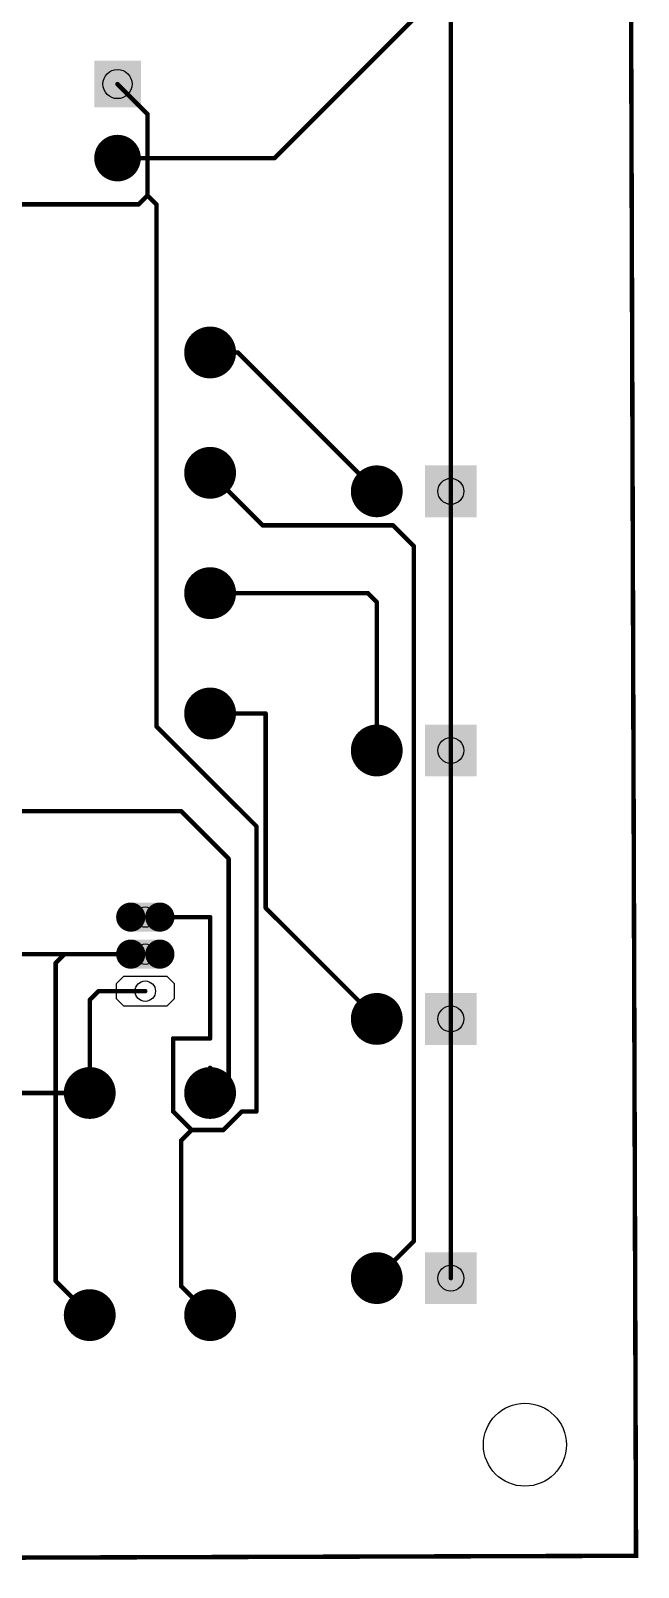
# Model space of a CAD drawing. Extents: x 0 to 4.18, y 0 to 3.93.
# Drawn here: x 3.358 to 4.178, y -0.003 to 2.072 of the extents above; entities that cross this region are included whole.
import ezdxf

# ---------------------------------------------------------------- set-up
doc = ezdxf.new("R2010")
doc.units = 0
for name, color, linetype in [('Board_Outline', 13, 'CONTINUOUS'), ('Bottom', 6, 'CONTINUOUS'), ('Drill_Bottom', 8, 'CONTINUOUS'), ('Drill_Top', 7, 'CONTINUOUS'), ('Top', 5, 'CONTINUOUS')]:
    doc.layers.add(name, color=color, linetype=linetype)

msp = doc.modelspace()

# ---------------------------------------------------------------- linework, layer by layer
at = {"layer": 'Board_Outline', "linetype": 'CONTINUOUS', "const_width": 0.006}
msp.add_lwpolyline([(0, 3.925), (4.1625, 3.925), (4.175, 0.0125), (0, 0), (0, 1.9), (0, 3.925)], dxfattribs=at)
at = {"layer": 'Bottom', "linetype": 'CONTINUOUS', "const_width": 0.006}
for points in [[(3.925, 2.125), (3.925, 1.45)], [(3.475, 2), (3.5155, 1.9595)], [(3.5155, 1.9595), (3.5155, 1.8495)], [(3.5155, 1.8495), (3.5035, 1.8375)], [(3.5155, 1.8495), (3.5275, 1.8375)], [(3.5035, 1.8375), (3.15, 1.8375)], [(3.5275, 1.8375), (3.5275, 1.1327)], [(3.671, 1.404), (3.6, 1.475)], [(3.925, 1.45), (3.925, 1.1)], [(3.847, 1.404), (3.671, 1.404)], [(3.875, 1.376), (3.847, 1.404)], [(3.875, 0.4375), (3.875, 1.376)], [(3.813, 1.3125), (3.6, 1.3125)], [(3.825, 1.3005), (3.813, 1.3125)], [(3.825, 1.1), (3.825, 1.3005)], [(3.675, 1.15), (3.6, 1.15)], [(3.675, 0.8875), (3.675, 1.15)], [(3.5275, 1.1327), (3.6625, 0.9977)], [(3.925, 1.1), (3.925, 0.7375)], [(2.966, 1.018), (3.5609, 1.018)], [(3.5609, 1.018), (3.625, 0.9538)], [(3.6625, 0.9977), (3.6625, 0.6125)], [(3.625, 0.9538), (3.625, 0.6465)], [(3.6, 0.875), (3.5125, 0.875)], [(3.6, 0.7111), (3.6, 0.875)], [(3.825, 0.7375), (3.675, 0.8875)], [(3.4035, 0.825), (3.3915, 0.813)], [(3.3915, 0.813), (3.3915, 0.3835)], [(3.5125, 0.825), (3.4035, 0.825)], [(3.4375, 0.763), (3.4495, 0.775)], [(3.4495, 0.775), (3.5125, 0.775)], [(3.4375, 0.6375), (3.4375, 0.763)], [(3.925, 0.7375), (3.925, 0.3875)], [(3.55, 0.6125), (3.55, 0.7111)], [(3.55, 0.7111), (3.6, 0.7111)], [(3.625, 0.6465), (3.6, 0.6715)], [(3.6, 0.6715), (3.6, 0.6375)], [(3.575, 0.5875), (3.55, 0.6125)], [(3.643, 0.6125), (3.618, 0.5875)], [(3.6625, 0.6125), (3.643, 0.6125)], [(3.575, 0.5875), (3.5609, 0.5734)], [(3.618, 0.5875), (3.575, 0.5875)], [(3.5609, 0.5734), (3.5609, 0.3766)], [(3.825, 0.3875), (3.875, 0.4375)], [(3.3915, 0.3835), (3.4375, 0.3375)], [(3.5609, 0.3766), (3.6, 0.3375)], [(3.925, 0.3875), (3.925, 0.3875)]]:
    msp.add_lwpolyline(points, dxfattribs=at)
at = {"layer": 'Bottom', "linetype": 'CONTINUOUS'}
for points, const_width in [([(3.4735, 2, 1), (3.4765, 2, 1), (3.4735, 2, 1)], 0.003), ([(3.514, 1.9595, 1), (3.517, 1.9595, 1), (3.514, 1.9595, 1)], 0.003), ([(3.514, 1.9595, 1), (3.517, 1.9595, 1), (3.514, 1.9595, 1)], 0.003), ([(3.4907, 1.9, 1), (3.4593, 1.9, 1), (3.4907, 1.9, 1)], 0.0315), ([(3.514, 1.8495, 1), (3.517, 1.8495, 1), (3.514, 1.8495, 1)], 0.003), ([(3.514, 1.8495, 1), (3.517, 1.8495, 1), (3.514, 1.8495, 1)], 0.003), ([(3.514, 1.8495, 1), (3.517, 1.8495, 1), (3.514, 1.8495, 1)], 0.003), ([(3.502, 1.8375, 1), (3.505, 1.8375, 1), (3.502, 1.8375, 1)], 0.003), ([(3.502, 1.8375, 1), (3.505, 1.8375, 1), (3.502, 1.8375, 1)], 0.003), ([(3.526, 1.8375, 1), (3.529, 1.8375, 1), (3.526, 1.8375, 1)], 0.003), ([(3.526, 1.8375, 1), (3.529, 1.8375, 1), (3.526, 1.8375, 1)], 0.003), ([(3.6175, 1.6375, 1), (3.5825, 1.6375, 1), (3.6175, 1.6375, 1)], 0.035), ([(3.6175, 1.475, 1), (3.5825, 1.475, 1), (3.6175, 1.475, 1)], 0.035), ([(3.5985, 1.475, 1), (3.6015, 1.475, 1), (3.5985, 1.475, 1)], 0.003), ([(3.8425, 1.45, 1), (3.8075, 1.45, 1), (3.8425, 1.45, 1)], 0.035), ([(3.9235, 1.45, 1), (3.9265, 1.45, 1), (3.9235, 1.45, 1)], 0.003), ([(3.9235, 1.45, 1), (3.9265, 1.45, 1), (3.9235, 1.45, 1)], 0.003), ([(3.6695, 1.404, 1), (3.6725, 1.404, 1), (3.6695, 1.404, 1)], 0.003), ([(3.6695, 1.404, 1), (3.6725, 1.404, 1), (3.6695, 1.404, 1)], 0.003), ([(3.8455, 1.404, 1), (3.8485, 1.404, 1), (3.8455, 1.404, 1)], 0.003), ([(3.8455, 1.404, 1), (3.8485, 1.404, 1), (3.8455, 1.404, 1)], 0.003), ([(3.8735, 1.376, 1), (3.8765, 1.376, 1), (3.8735, 1.376, 1)], 0.003), ([(3.8735, 1.376, 1), (3.8765, 1.376, 1), (3.8735, 1.376, 1)], 0.003), ([(3.6175, 1.3125, 1), (3.5825, 1.3125, 1), (3.6175, 1.3125, 1)], 0.035), ([(3.5985, 1.3125, 1), (3.6015, 1.3125, 1), (3.5985, 1.3125, 1)], 0.003), ([(3.8115, 1.3125, 1), (3.8145, 1.3125, 1), (3.8115, 1.3125, 1)], 0.003), ([(3.8115, 1.3125, 1), (3.8145, 1.3125, 1), (3.8115, 1.3125, 1)], 0.003), ([(3.8235, 1.3005, 1), (3.8265, 1.3005, 1), (3.8235, 1.3005, 1)], 0.003), ([(3.8235, 1.3005, 1), (3.8265, 1.3005, 1), (3.8235, 1.3005, 1)], 0.003), ([(3.6175, 1.15, 1), (3.5825, 1.15, 1), (3.6175, 1.15, 1)], 0.035), ([(3.5985, 1.15, 1), (3.6015, 1.15, 1), (3.5985, 1.15, 1)], 0.003), ([(3.6735, 1.15, 1), (3.6765, 1.15, 1), (3.6735, 1.15, 1)], 0.003), ([(3.6735, 1.15, 1), (3.6765, 1.15, 1), (3.6735, 1.15, 1)], 0.003), ([(3.526, 1.1327, 1), (3.529, 1.1327, 1), (3.526, 1.1327, 1)], 0.003), ([(3.526, 1.1327, 1), (3.529, 1.1327, 1), (3.526, 1.1327, 1)], 0.003), ([(3.8425, 1.1, 1), (3.8075, 1.1, 1), (3.8425, 1.1, 1)], 0.035), ([(3.8235, 1.1, 1), (3.8265, 1.1, 1), (3.8235, 1.1, 1)], 0.003), ([(3.9235, 1.1, 1), (3.9265, 1.1, 1), (3.9235, 1.1, 1)], 0.003), ([(3.9235, 1.1, 1), (3.9265, 1.1, 1), (3.9235, 1.1, 1)], 0.003), ([(3.5594, 1.018, 1), (3.5624, 1.018, 1), (3.5594, 1.018, 1)], 0.003), ([(3.5594, 1.018, 1), (3.5624, 1.018, 1), (3.5594, 1.018, 1)], 0.003), ([(3.661, 0.9977, 1), (3.664, 0.9977, 1), (3.661, 0.9977, 1)], 0.003), ([(3.661, 0.9977, 1), (3.664, 0.9977, 1), (3.661, 0.9977, 1)], 0.003), ([(3.6235, 0.9538, 1), (3.6265, 0.9538, 1), (3.6235, 0.9538, 1)], 0.003), ([(3.6235, 0.9538, 1), (3.6265, 0.9538, 1), (3.6235, 0.9538, 1)], 0.003), ([(3.5027, 0.875, 1), (3.483, 0.875, 1), (3.5027, 0.875, 1)], 0.0197), ([(3.542, 0.875, 1), (3.5223, 0.875, 1), (3.542, 0.875, 1)], 0.0197), ([(3.511, 0.875, 1), (3.514, 0.875, 1), (3.511, 0.875, 1)], 0.003), ([(3.5985, 0.875, 1), (3.6015, 0.875, 1), (3.5985, 0.875, 1)], 0.003), ([(3.5985, 0.875, 1), (3.6015, 0.875, 1), (3.5985, 0.875, 1)], 0.003), ([(3.6735, 0.8875, 1), (3.6765, 0.8875, 1), (3.6735, 0.8875, 1)], 0.003), ([(3.6735, 0.8875, 1), (3.6765, 0.8875, 1), (3.6735, 0.8875, 1)], 0.003), ([(3.5027, 0.825, 1), (3.483, 0.825, 1), (3.5027, 0.825, 1)], 0.0197), ([(3.542, 0.825, 1), (3.5223, 0.825, 1), (3.542, 0.825, 1)], 0.0197), ([(3.39, 0.813, 1), (3.393, 0.813, 1), (3.39, 0.813, 1)], 0.003), ([(3.39, 0.813, 1), (3.393, 0.813, 1), (3.39, 0.813, 1)], 0.003), ([(3.402, 0.825, 1), (3.405, 0.825, 1), (3.402, 0.825, 1)], 0.003), ([(3.402, 0.825, 1), (3.405, 0.825, 1), (3.402, 0.825, 1)], 0.003), ([(3.511, 0.825, 1), (3.514, 0.825, 1), (3.511, 0.825, 1)], 0.003), ([(3.448, 0.775, 1), (3.451, 0.775, 1), (3.448, 0.775, 1)], 0.003), ([(3.448, 0.775, 1), (3.451, 0.775, 1), (3.448, 0.775, 1)], 0.003), ([(3.511, 0.775, 1), (3.514, 0.775, 1), (3.511, 0.775, 1)], 0.003), ([(3.8425, 0.7375, 1), (3.8075, 0.7375, 1), (3.8425, 0.7375, 1)], 0.035), ([(3.436, 0.763, 1), (3.439, 0.763, 1), (3.436, 0.763, 1)], 0.003), ([(3.436, 0.763, 1), (3.439, 0.763, 1), (3.436, 0.763, 1)], 0.003), ([(3.8235, 0.7375, 1), (3.8265, 0.7375, 1), (3.8235, 0.7375, 1)], 0.003), ([(3.9235, 0.7375, 1), (3.9265, 0.7375, 1), (3.9235, 0.7375, 1)], 0.003), ([(3.9235, 0.7375, 1), (3.9265, 0.7375, 1), (3.9235, 0.7375, 1)], 0.003), ([(3.5485, 0.7111, 1), (3.5515, 0.7111, 1), (3.5485, 0.7111, 1)], 0.003), ([(3.5485, 0.7111, 1), (3.5515, 0.7111, 1), (3.5485, 0.7111, 1)], 0.003), ([(3.5985, 0.7111, 1), (3.6015, 0.7111, 1), (3.5985, 0.7111, 1)], 0.003), ([(3.5985, 0.7111, 1), (3.6015, 0.7111, 1), (3.5985, 0.7111, 1)], 0.003), ([(3.455, 0.6375, 1), (3.42, 0.6375, 1), (3.455, 0.6375, 1)], 0.035), ([(3.6175, 0.6375, 1), (3.5825, 0.6375, 1), (3.6175, 0.6375, 1)], 0.035), ([(3.5985, 0.6715, 1), (3.6015, 0.6715, 1), (3.5985, 0.6715, 1)], 0.003), ([(3.5985, 0.6715, 1), (3.6015, 0.6715, 1), (3.5985, 0.6715, 1)], 0.003), ([(3.6235, 0.6465, 1), (3.6265, 0.6465, 1), (3.6235, 0.6465, 1)], 0.003), ([(3.6235, 0.6465, 1), (3.6265, 0.6465, 1), (3.6235, 0.6465, 1)], 0.003), ([(3.436, 0.6375, 1), (3.439, 0.6375, 1), (3.436, 0.6375, 1)], 0.003), ([(3.5985, 0.6375, 1), (3.6015, 0.6375, 1), (3.5985, 0.6375, 1)], 0.003), ([(3.5485, 0.6125, 1), (3.5515, 0.6125, 1), (3.5485, 0.6125, 1)], 0.003), ([(3.5485, 0.6125, 1), (3.5515, 0.6125, 1), (3.5485, 0.6125, 1)], 0.003), ([(3.6415, 0.6125, 1), (3.6445, 0.6125, 1), (3.6415, 0.6125, 1)], 0.003), ([(3.6415, 0.6125, 1), (3.6445, 0.6125, 1), (3.6415, 0.6125, 1)], 0.003), ([(3.661, 0.6125, 1), (3.664, 0.6125, 1), (3.661, 0.6125, 1)], 0.003), ([(3.661, 0.6125, 1), (3.664, 0.6125, 1), (3.661, 0.6125, 1)], 0.003), ([(3.5735, 0.5875, 1), (3.5765, 0.5875, 1), (3.5735, 0.5875, 1)], 0.003), ([(3.5735, 0.5875, 1), (3.5765, 0.5875, 1), (3.5735, 0.5875, 1)], 0.003), ([(3.5735, 0.5875, 1), (3.5765, 0.5875, 1), (3.5735, 0.5875, 1)], 0.003), ([(3.6165, 0.5875, 1), (3.6195, 0.5875, 1), (3.6165, 0.5875, 1)], 0.003), ([(3.6165, 0.5875, 1), (3.6195, 0.5875, 1), (3.6165, 0.5875, 1)], 0.003), ([(3.5594, 0.5734, 1), (3.5624, 0.5734, 1), (3.5594, 0.5734, 1)], 0.003), ([(3.5594, 0.5734, 1), (3.5624, 0.5734, 1), (3.5594, 0.5734, 1)], 0.003), ([(3.8735, 0.4375, 1), (3.8765, 0.4375, 1), (3.8735, 0.4375, 1)], 0.003), ([(3.8735, 0.4375, 1), (3.8765, 0.4375, 1), (3.8735, 0.4375, 1)], 0.003), ([(3.8425, 0.3875, 1), (3.8075, 0.3875, 1), (3.8425, 0.3875, 1)], 0.035), ([(3.39, 0.3835, 1), (3.393, 0.3835, 1), (3.39, 0.3835, 1)], 0.003), ([(3.39, 0.3835, 1), (3.393, 0.3835, 1), (3.39, 0.3835, 1)], 0.003), ([(3.5594, 0.3766, 1), (3.5624, 0.3766, 1), (3.5594, 0.3766, 1)], 0.003), ([(3.5594, 0.3766, 1), (3.5624, 0.3766, 1), (3.5594, 0.3766, 1)], 0.003), ([(3.8235, 0.3875, 1), (3.8265, 0.3875, 1), (3.8235, 0.3875, 1)], 0.003), ([(3.9235, 0.3875, 1), (3.9265, 0.3875, 1), (3.9235, 0.3875, 1)], 0.003), ([(3.9235, 0.3875, 1), (3.9265, 0.3875, 1), (3.9235, 0.3875, 1)], 0.003), ([(3.455, 0.3375, 1), (3.42, 0.3375, 1), (3.455, 0.3375, 1)], 0.035), ([(3.6175, 0.3375, 1), (3.5825, 0.3375, 1), (3.6175, 0.3375, 1)], 0.035), ([(3.436, 0.3375, 1), (3.439, 0.3375, 1), (3.436, 0.3375, 1)], 0.003), ([(3.5985, 0.3375, 1), (3.6015, 0.3375, 1), (3.5985, 0.3375, 1)], 0.003)]:
    msp.add_lwpolyline(points, format="xyb", dxfattribs=dict(at, const_width=const_width))
msp.add_lwpolyline([(3.542, 0.7553), (3.5519, 0.7652), (3.5519, 0.7848), (3.542, 0.7947), (3.483, 0.7947), (3.4731, 0.7848), (3.4731, 0.7652), (3.483, 0.7553), (3.542, 0.7553)], dxfattribs=at)
at = {"layer": 'Bottom'}
for points in [[(3.4435, 2.0315), (3.5065, 2.0315), (3.4435, 1.9685), (3.5065, 1.9685)], [(3.89, 1.485), (3.96, 1.485), (3.89, 1.415), (3.96, 1.415)], [(3.89, 1.135), (3.96, 1.135), (3.89, 1.065), (3.96, 1.065)], [(3.4928, 0.8947), (3.5322, 0.8947), (3.4928, 0.8553), (3.5322, 0.8553)], [(3.4928, 0.8447), (3.5322, 0.8447), (3.4928, 0.8053), (3.5322, 0.8053)], [(3.89, 0.7725), (3.96, 0.7725), (3.89, 0.7025), (3.96, 0.7025)], [(3.89, 0.4225), (3.96, 0.4225), (3.89, 0.3525), (3.96, 0.3525)]]:
    msp.add_solid(points, dxfattribs=at)
at = {"layer": 'Drill_Bottom'}
for centre, radius in [((3.475, 2), 0.0197), ((3.475, 1.9), 0.0197), ((3.6, 1.6375), 0.0175), ((3.6, 1.475), 0.0175), ((3.825, 1.45), 0.0175), ((3.925, 1.45), 0.0175), ((3.6, 1.3125), 0.0175), ((3.6, 1.15), 0.0175), ((3.825, 1.1), 0.0175), ((3.925, 1.1), 0.0175), ((3.5125, 0.875), 0.0138), ((3.5125, 0.825), 0.0138), ((3.5125, 0.775), 0.0138), ((3.825, 0.7375), 0.0175), ((3.925, 0.7375), 0.0175), ((3.4375, 0.6375), 0.0175), ((3.6, 0.6375), 0.0175), ((3.825, 0.3875), 0.0175), ((3.925, 0.3875), 0.0175), ((3.4375, 0.3375), 0.0175), ((3.6, 0.3375), 0.0175), ((4.025, 0.1625), 0.056)]:
    msp.add_circle(centre, radius, dxfattribs=at)
at = {"layer": 'Drill_Top'}
for centre, radius in [((3.475, 2), 0.0197), ((3.475, 1.9), 0.0197), ((3.6, 1.6375), 0.0175), ((3.6, 1.475), 0.0175), ((3.825, 1.45), 0.0175), ((3.925, 1.45), 0.0175), ((3.6, 1.3125), 0.0175), ((3.6, 1.15), 0.0175), ((3.825, 1.1), 0.0175), ((3.925, 1.1), 0.0175), ((3.5125, 0.875), 0.0138), ((3.5125, 0.825), 0.0138), ((3.5125, 0.775), 0.0138), ((3.825, 0.7375), 0.0175), ((3.925, 0.7375), 0.0175), ((3.4375, 0.6375), 0.0175), ((3.6, 0.6375), 0.0175), ((3.825, 0.3875), 0.0175), ((3.925, 0.3875), 0.0175), ((3.4375, 0.3375), 0.0175), ((3.6, 0.3375), 0.0175), ((4.025, 0.1625), 0.056)]:
    msp.add_circle(centre, radius, dxfattribs=at)
at = {"layer": 'Top', "linetype": 'CONTINUOUS', "const_width": 0.006}
for points in [[(3.9185, 2.1315), (3.687, 1.9)], [(3.687, 1.9), (3.475, 1.9)], [(3.6375, 1.6375), (3.6, 1.6375)], [(3.825, 1.45), (3.6375, 1.6375)], [(3.3314, 0.825), (3.5125, 0.825)], [(3.4375, 0.6375), (2.75, 0.6375)]]:
    msp.add_lwpolyline(points, dxfattribs=at)
at = {"layer": 'Top', "linetype": 'CONTINUOUS'}
for points, const_width in [([(3.4907, 1.9, 1), (3.4593, 1.9, 1), (3.4907, 1.9, 1)], 0.0315), ([(3.4735, 1.9, 1), (3.4765, 1.9, 1), (3.4735, 1.9, 1)], 0.003), ([(3.6855, 1.9, 1), (3.6885, 1.9, 1), (3.6855, 1.9, 1)], 0.003), ([(3.6855, 1.9, 1), (3.6885, 1.9, 1), (3.6855, 1.9, 1)], 0.003), ([(3.6175, 1.6375, 1), (3.5825, 1.6375, 1), (3.6175, 1.6375, 1)], 0.035), ([(3.5985, 1.6375, 1), (3.6015, 1.6375, 1), (3.5985, 1.6375, 1)], 0.003), ([(3.636, 1.6375, 1), (3.639, 1.6375, 1), (3.636, 1.6375, 1)], 0.003), ([(3.636, 1.6375, 1), (3.639, 1.6375, 1), (3.636, 1.6375, 1)], 0.003), ([(3.6175, 1.475, 1), (3.5825, 1.475, 1), (3.6175, 1.475, 1)], 0.035), ([(3.8425, 1.45, 1), (3.8075, 1.45, 1), (3.8425, 1.45, 1)], 0.035), ([(3.8235, 1.45, 1), (3.8265, 1.45, 1), (3.8235, 1.45, 1)], 0.003), ([(3.6175, 1.3125, 1), (3.5825, 1.3125, 1), (3.6175, 1.3125, 1)], 0.035), ([(3.6175, 1.15, 1), (3.5825, 1.15, 1), (3.6175, 1.15, 1)], 0.035), ([(3.8425, 1.1, 1), (3.8075, 1.1, 1), (3.8425, 1.1, 1)], 0.035), ([(3.5027, 0.875, 1), (3.483, 0.875, 1), (3.5027, 0.875, 1)], 0.0197), ([(3.542, 0.875, 1), (3.5223, 0.875, 1), (3.542, 0.875, 1)], 0.0197), ([(3.5027, 0.825, 1), (3.483, 0.825, 1), (3.5027, 0.825, 1)], 0.0197), ([(3.542, 0.825, 1), (3.5223, 0.825, 1), (3.542, 0.825, 1)], 0.0197), ([(3.511, 0.825, 1), (3.514, 0.825, 1), (3.511, 0.825, 1)], 0.003), ([(3.8425, 0.7375, 1), (3.8075, 0.7375, 1), (3.8425, 0.7375, 1)], 0.035), ([(3.455, 0.6375, 1), (3.42, 0.6375, 1), (3.455, 0.6375, 1)], 0.035), ([(3.6175, 0.6375, 1), (3.5825, 0.6375, 1), (3.6175, 0.6375, 1)], 0.035), ([(3.436, 0.6375, 1), (3.439, 0.6375, 1), (3.436, 0.6375, 1)], 0.003), ([(3.8425, 0.3875, 1), (3.8075, 0.3875, 1), (3.8425, 0.3875, 1)], 0.035), ([(3.455, 0.3375, 1), (3.42, 0.3375, 1), (3.455, 0.3375, 1)], 0.035), ([(3.6175, 0.3375, 1), (3.5825, 0.3375, 1), (3.6175, 0.3375, 1)], 0.035)]:
    msp.add_lwpolyline(points, format="xyb", dxfattribs=dict(at, const_width=const_width))
msp.add_lwpolyline([(3.542, 0.7553), (3.5519, 0.7652), (3.5519, 0.7848), (3.542, 0.7947), (3.483, 0.7947), (3.4731, 0.7848), (3.4731, 0.7652), (3.483, 0.7553), (3.542, 0.7553)], dxfattribs=at)
at = {"layer": 'Top'}
for points in [[(3.4435, 2.0315), (3.5065, 2.0315), (3.4435, 1.9685), (3.5065, 1.9685)], [(3.89, 1.485), (3.96, 1.485), (3.89, 1.415), (3.96, 1.415)], [(3.89, 1.135), (3.96, 1.135), (3.89, 1.065), (3.96, 1.065)], [(3.4928, 0.8947), (3.5322, 0.8947), (3.4928, 0.8553), (3.5322, 0.8553)], [(3.4928, 0.8447), (3.5322, 0.8447), (3.4928, 0.8053), (3.5322, 0.8053)], [(3.89, 0.7725), (3.96, 0.7725), (3.89, 0.7025), (3.96, 0.7025)], [(3.89, 0.4225), (3.96, 0.4225), (3.89, 0.3525), (3.96, 0.3525)]]:
    msp.add_solid(points, dxfattribs=at)

doc.saveas('drawing.dxf')
